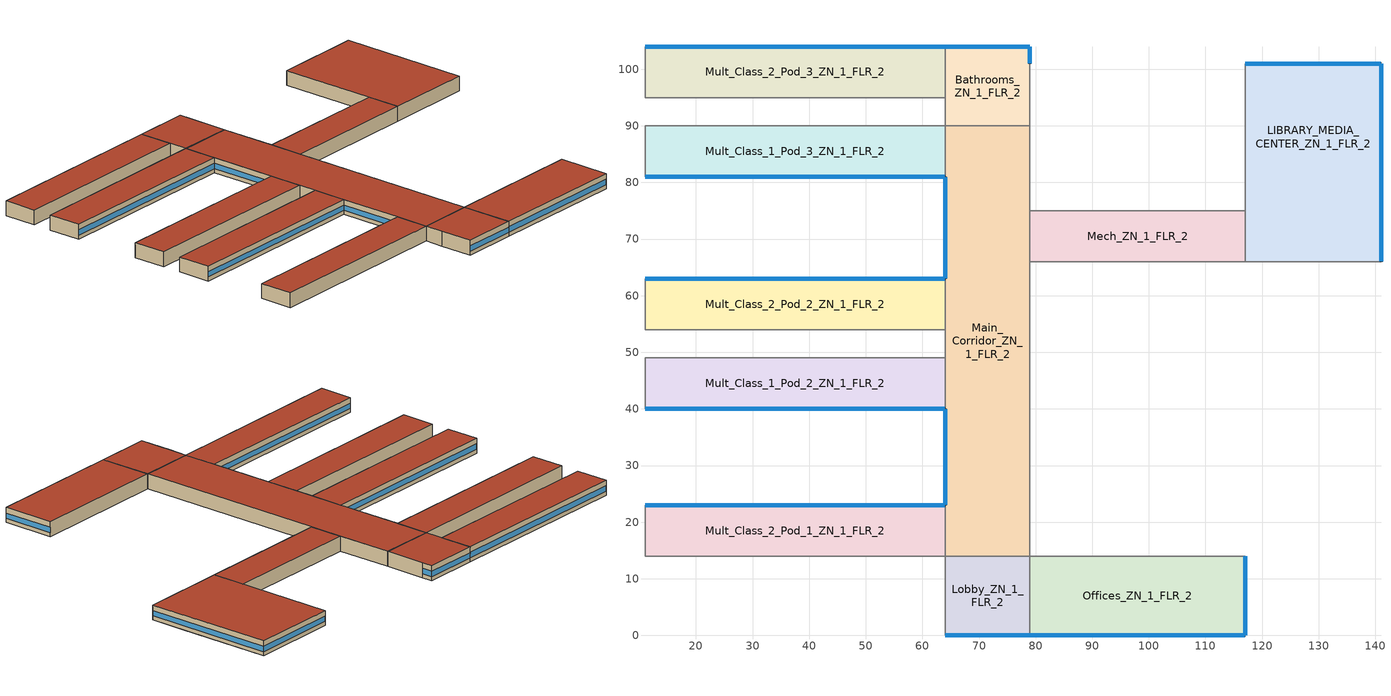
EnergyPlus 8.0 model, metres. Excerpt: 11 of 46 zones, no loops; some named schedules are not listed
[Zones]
Mult_Class_2_Pod_1_ZN_1_FLR_2
 floor to Mult_Class_2_Pod_1_ZN_1_FLR_1 (int_slab_floor): 11,23 64,23 64,14 11,14 z4
 wall outside (nonres_ext_wall): 64,23 11,23 z4:8
 wall to Corridor_Pod_1_ZN_1_FLR_2 (int_wall): 11,14 64,14 z4:8
 wall to Main_Corridor_ZN_1_FLR_2 (int_wall): 64,14 64,23 z4:8
 wall to Corner_Class_2_Pod_1_ZN_1_FLR_2 (int_wall): 11,23 11,14 z4:8
 window (Window_U_0.62_SHGC_0.39): 63.95,23 11.05,23 z5.1:6.5
 roof outside (nonres_roof): 11,14 64,14 64,23 11,23 z8
Mult_Class_1_Pod_2_ZN_1_FLR_2
 floor to Mult_Class_1_Pod_2_ZN_1_FLR_1 (int_slab_floor): 11,49 64,49 64,40 11,40 z4
 wall outside (nonres_ext_wall): 11,40 64,40 z4:8
 wall to Main_Corridor_ZN_1_FLR_2 (int_wall): 64,40 64,49 z4:8
 wall to Corridor_Pod_2_ZN_1_FLR_2 (int_wall): 64,49 11,49 z4:8
 wall to Corner_Class_1_Pod_2_ZN_1_FLR_2 (int_wall): 11,49 11,40 z4:8
 window (Window_U_0.62_SHGC_0.39): 11.05,40 63.95,40 z5.1:6.5
 roof outside (nonres_roof): 11,40 64,40 64,49 11,49 z8
Mult_Class_2_Pod_2_ZN_1_FLR_2
 floor to Mult_Class_2_Pod_2_ZN_1_FLR_1 (int_slab_floor): 11,63 64,63 64,54 11,54 z4
 wall outside (nonres_ext_wall): 64,63 11,63 z4:8
 wall to Corridor_Pod_2_ZN_1_FLR_2 (int_wall): 11,54 64,54 z4:8
 wall to Main_Corridor_ZN_1_FLR_2 (int_wall): 64,54 64,63 z4:8
 wall to Corner_Class_2_Pod_2_ZN_1_FLR_2 (int_wall): 11,63 11,54 z4:8
 window (Window_U_0.62_SHGC_0.39): 63.95,63 11.05,63 z5.1:6.5
 roof outside (nonres_roof): 11,54 64,54 64,63 11,63 z8
Mult_Class_1_Pod_3_ZN_1_FLR_2
 floor to Mult_Class_1_Pod_3_ZN_1_FLR_1 (int_slab_floor): 11,90 64,90 64,81 11,81 z4
 wall outside (nonres_ext_wall): 11,81 64,81 z4:8
 wall to Main_Corridor_ZN_1_FLR_2 (int_wall): 64,81 64,90 z4:8
 wall to Corridor_Pod_3_ZN_1_FLR_2 (int_wall): 64,90 11,90 z4:8
 wall to Corner_Class_1_Pod_3_ZN_1_FLR_2 (int_wall): 11,90 11,81 z4:8
 window (Window_U_0.62_SHGC_0.39): 11.05,81 63.95,81 z5.1:6.5
 roof outside (nonres_roof): 11,81 64,81 64,90 11,90 z8
Mult_Class_2_Pod_3_ZN_1_FLR_2
 floor to Mult_Class_2_Pod_3_ZN_1_FLR_1 (int_slab_floor): 11,104 64,104 64,95 11,95 z4
 wall outside (nonres_ext_wall): 64,104 11,104 z4:8
 wall to Corridor_Pod_3_ZN_1_FLR_2 (int_wall): 11,95 64,95 z4:8
 wall to Bathrooms_ZN_1_FLR_2 (int_wall): 64,95 64,104 z4:8
 wall to Corner_Class_2_Pod_3_ZN_1_FLR_2 (int_wall): 11,104 11,95 z4:8
 window (Window_U_0.62_SHGC_0.39): 63.95,104 11.05,104 z5.1:6.5
 roof outside (nonres_roof): 11,95 64,95 64,104 11,104 z8
Main_Corridor_ZN_1_FLR_2
 floor to Main_Corridor_ZN_1_FLR_1 (int_slab_floor): 64,90 79,90 79,14 64,14 z4
 wall outside (nonres_ext_wall): 64,81 64,63 / 64,40 64,23 z4:8
 wall to Lobby_ZN_1_FLR_2 (int_wall): 64,14 79,14 z4:8
 wall to Gym_ZN_1_FLR_1 (int_wall): 79,14 79,66 z4:8
 wall to Mech_ZN_1_FLR_2 (int_wall): 79,66 79,75 z4:8
 wall to Auditorium_ZN_1_FLR_1 (nonres_ext_wall): 79,75 79,90 z4:8
 wall to Bathrooms_ZN_1_FLR_2 (int_wall): 79,90 64,90 z4:8
 wall to Corridor_Pod_2_ZN_1_FLR_2 (int_wall): 64,54 64,49 z4:8
 window (Window_U_0.62_SHGC_0.39): 64,80.95 64,63.05 / 64,39.95 64,23.05 z5.1:6.51
 roof outside (nonres_roof): 64,14 79,14 79,90 64,90 z8
Lobby_ZN_1_FLR_2
 floor to Lobby_ZN_1_FLR_1 (int_slab_floor): 64,14 79,14 79,0 64,0 z4
 wall outside (nonres_ext_wall): 64,0 79,0 z4:8
 wall to Offices_ZN_1_FLR_2 (int_wall): 79,0 79,14 z4:8
 wall to Corridor_Pod_1_ZN_1_FLR_2 (int_wall): 64,14 64,9 z4:8
 wall to Mult_Class_1_Pod_1_ZN_1_FLR_2 (int_wall): 64,9 64,0 z4:8
 window (Window_U_0.62_SHGC_0.39): 64.05,0 78.95,0 z5.1:6.51
 roof outside (nonres_roof): 64,0 79,0 79,14 64,14 z8
Bathrooms_ZN_1_FLR_2
 floor to Bathrooms_ZN_1_FLR_1 (int_slab_floor): 64,104 79,104 79,90 64,90 z4
 wall outside (nonres_ext_wall): 79,101 79,104 64,104 z4:8
 wall to Auditorium_ZN_1_FLR_1 (nonres_ext_wall): 79,90 79,101 z4:8
 wall to Corridor_Pod_3_ZN_1_FLR_2 (int_wall): 64,95 64,90 z4:8
 window (Window_U_0.62_SHGC_0.39): 79,101.05 79,103.95 z5.1:6.55; 78.95,104 64.05,104 z5.1:6.51
 roof outside (nonres_roof): 64,90 79,90 79,104 64,104 z8
Offices_ZN_1_FLR_2
 floor to Offices_ZN_1_FLR_1 (int_slab_floor): 79,14 117,14 117,0 79,0 z4
 wall outside (nonres_ext_wall): 79,0 117,0 117,14 z4:8
 wall to Gym_ZN_1_FLR_1 (int_wall): 117,14 79,14 z4:8
 window (Window_U_0.62_SHGC_0.39): 79.05,0 116.95,0 z5.1:6.5; 117,0.05 117,13.95 z5.1:6.51
 roof outside (nonres_roof): 79,0 117,0 117,14 79,14 z8
LIBRARY_MEDIA_CENTER_ZN_1_FLR_2
 floor to Kitchen_ZN_1_FLR_1 (int_slab_floor): 117,75 141,75 141,66 117,66 z4
 floor to Cafeteria_ZN_1_FLR_1 (int_slab_floor): 117,101 141,101 141,75 117,75 z4
 wall outside (nonres_ext_wall): 141,66 141,101 117,101 z4:8
 wall to Aux_Gym_ZN_1_FLR_1 (int_wall): 117,66 141,66 z4:8
 wall to Mech_ZN_1_FLR_2 (int_wall): 117,75 117,66 z4:8
 wall to Auditorium_ZN_1_FLR_1 (int_wall): 117,101 117,75 z4:8
 window (Window_U_0.62_SHGC_0.39): 141,66.05 141,100.95 z5.1:6.5; 140.95,101 117.05,101 z5.1:6.51
 roof outside (nonres_roof): 117,66 141,66 141,101 117,101 z8
Mech_ZN_1_FLR_2
 floor to Mech_ZN_1_FLR_1 (int_slab_floor): 79,75 117,75 117,66 79,66 z4
 wall to Gym_ZN_1_FLR_1 (int_wall): 79,66 117,66 z4:8
 wall to Auditorium_ZN_1_FLR_1 (int_wall): 117,75 79,75 z4:8
 roof outside (nonres_roof): 79,66 117,66 117,75 79,75 z8
[Building]
Secondary School: North Axis {deg}=0; Terrain=City; Loads Convergence Tolerance Value=0.04; Temperature Convergence Tolerance Value {deltaC}=0.2; Solar Distribution=FullInteriorAndExterior; Maximum Number of Warmup Days=25; Minimum Number of Warmup Days=6
[Site:Location]
Site:Location=Rochester International Arpt_MN_USA Design_Conditions; Latitude {N+ S-}=43.9; Longitude {W- E+}=-92.5; Time Zone Relative to GMT {GMT+/-}=-6; Elevation {m}=398
[SizingPeriod:DesignDay] Day of Month=21; Dry-Bulb Temperature Range Modifier Type=DefaultMultipliers; Humidity Condition Type=Wetbulb; Barometric Pressure {Pa}=96634; Rain {Yes/No}=No; Snow on ground {Yes/No}=No; Daylight Savings Time Indicator=No
Name | Month | Day Type | Maximum Dry-Bulb Temperature {C} | Daily Dry-Bulb Temperature Range {C} | Wetbulb at Maximum Dry-Bulb {C} | Wind Speed {m/s} design conditions vs. traditional 6.71 m/s (15 mph) | Wind Direction {Degrees; N=0, S=180} | Solar Model Indicator | Clearness {0.0 to 1.1} | Wind Speed {m/s} design conditions vs. traditional 3.35 m/s (7mph) | ASHRAE Clear Sky Optical Depth for Beam Irradiance (taub) | ASHRAE Clear Sky Optical Depth for Diffuse Irradiance (taud)
Rochester International Arpt Ann Htg 99.6% Condns DB | 1 | WinterDesignDay | -26.2 | 0 | -26.2 | 5.7 | 310 | ASHRAEClearSky | 0
Rochester International Arpt Ann Clg .4% Condns DB=>MWB | 7 | SummerDesignDay | 31.2 | 10.6 | 23.1 |  | 200 | ASHRAETau |  | 6.7 | 0.404 | 2.226
[Site:GroundTemperature:BuildingSurface]
20.43, 20.4, 20.48, 20.58, 20.67, 22.95, 23.32, 23.39, 23.4, 21.07, 20.73, 20.54
[Site:WaterMainsTemperature]
Calculation Method=CORRELATION; Annual Average Outdoor Air Temperature {C}=6.375; Maximum Difference In Monthly Average Outdoor Air Temperatures {deltaC}=33.5
[Material:NoMass]
CP02 CARPET PAD: VeryRough, 0.21648, 0.9, 0.7, 0.8
Nonres_Roof_Insulation: MediumSmooth, 2.59864, 0.9, 0.7, 0.7
Nonres_Exterior_Wall_Insulation: MediumSmooth, 1.71283, 0.9, 0.7, 0.7
[Construction]
InteriorFurnishings: Std Wood 6inch
int_wall: G01 13mm gypsum board, G01 13mm gypsum board
int_slab_floor: 100mm Normalweight concrete floor, CP02 CARPET PAD
nonres_roof: F13 Built-up roofing, Nonres_Roof_Insulation, F08 Metal surface
nonres_ext_wall: F07 25mm stucco, G01 16mm gypsum board, Nonres_Exterior_Wall_Insulation, G01 16mm gypsum board
Window_U_0.62_SHGC_0.39: REF D CLEAR 6MM, AIR 6MM, CLEAR 6MM
[Material]
Name | Roughness | Thickness {m} | Conductivity {W/m-K} | Density {kg/m3} | Specific Heat {J/kg-K} | Thermal Absorptance | Solar Absorptance | Visible Absorptance | Absorptance:Thermal | Absorptance:Solar | Absorptance:Visible
Std Wood 6inch | MediumSmooth | 0.15 | 0.12 | 540 | 1210 | 0.9 | 0.7 | 0.7
F07 25mm stucco | Smooth | 0.0254 | 0.72 | 1856 | 840 | 0.9 | 0.7 | 0.7
F08 Metal surface | Smooth | 0.0008 | 45.28 | 7824 | 500
F13 Built-up roofing | Rough | 0.0095 | 0.16 | 1120 | 1460 |  |  |  | 0.9 | 0.77
G01 13mm gypsum board | Smooth | 0.0127 | 0.16 | 800 | 1090 |  |  |  | 0.9 | 0.7 | 0.5
G01 16mm gypsum board | MediumSmooth | 0.0159 | 0.16 | 800 | 1090
100mm Normalweight concrete floor | MediumRough | 0.1016 | 2.31 | 2322 | 832
[WindowMaterial:Glazing] Optical Data Type=SpectralAverage; Thickness {m}=0.006; Infrared Transmittance at Normal Incidence=0; Front Side Infrared Hemispherical Emissivity=0.84; Conductivity {W/m-K}=0.9
Name | Solar Transmittance at Normal Incidence | Front Side Solar Reflectance at Normal Incidence | Back Side Solar Reflectance at Normal Incidence | Visible Transmittance at Normal Incidence | Front Side Visible Reflectance at Normal Incidence | Back Side Visible Reflectance at Normal Incidence | Back Side Infrared Hemispherical Emissivity
CLEAR 6MM | 0.775 | 0.071 | 0.071 | 0.881 | 0.08 | 0.08 | 0.84
REF D CLEAR 6MM | 0.429 | 0.308 | 0.379 | 0.334 | 0.453 | 0.505 | 0.82
[WindowMaterial:Gas]
AIR 6MM: Gas Type=Air; Thickness {m}=0.0063
[Zone] Type=1; Multiplier=1; Ceiling Height {m}=4; Floor Area {m2}=autocalculate; Part of Total Floor Area=Yes
Name | Volume {m3}
Mult_Class_2_Pod_1_ZN_1_FLR_2; Mult_Class_1_Pod_2_ZN_1_FLR_2; Mult_Class_2_Pod_2_ZN_1_FLR_2; Mult_Class_1_Pod_3_ZN_1_FLR_2; Mult_Class_2_Pod_3_ZN_1_FLR_2 | 1908
Main_Corridor_ZN_1_FLR_2 | 4560
Lobby_ZN_1_FLR_2; Bathrooms_ZN_1_FLR_2 | 840
Offices_ZN_1_FLR_2 | 2128
LIBRARY_MEDIA_CENTER_ZN_1_FLR_2 | 3360
Mech_ZN_1_FLR_2 | 1368
[InternalMass] Construction=InteriorFurnishings
Name | Zone | Surface Area {m2}
Mult_Class_2_Pod_1_ZN_1_FLR_2_InternalMass_1 | Mult_Class_2_Pod_1_ZN_1_FLR_2 | 954
Mult_Class_1_Pod_2_ZN_1_FLR_2_InternalMass_1 | Mult_Class_1_Pod_2_ZN_1_FLR_2 | 954
Mult_Class_2_Pod_2_ZN_1_FLR_2_InternalMass_1 | Mult_Class_2_Pod_2_ZN_1_FLR_2 | 954
Mult_Class_1_Pod_3_ZN_1_FLR_2_InternalMass_1 | Mult_Class_1_Pod_3_ZN_1_FLR_2 | 954
Mult_Class_2_Pod_3_ZN_1_FLR_2_InternalMass_1 | Mult_Class_2_Pod_3_ZN_1_FLR_2 | 954
Main_Corridor_ZN_1_FLR_2_InternalMass_1 | Main_Corridor_ZN_1_FLR_2 | 2280
Lobby_ZN_1_FLR_2_InternalMass_1 | Lobby_ZN_1_FLR_2 | 420
Bathrooms_ZN_1_FLR_2_InternalMass_1 | Bathrooms_ZN_1_FLR_2 | 420
Offices_ZN_1_FLR_2_InternalMass_1 | Offices_ZN_1_FLR_2 | 1064
LIBRARY_MEDIA_CENTER_ZN_1_FLR_2_InternalMass_1 | LIBRARY_MEDIA_CENTER_ZN_1_FLR_2 | 1680
Mech_ZN_1_FLR_2_InternalMass_1 | Mech_ZN_1_FLR_2 | 684
[People] Fraction Radiant=0.3; Sensible Heat Fraction=AUTOCALCULATE; Activity Level Schedule=ACTIVITY_SCH; Enable ASHRAE 55 Comfort Warnings=No; Mean Radiant Temperature Calculation Type=ZoneAveraged; Work Efficiency Schedule=WORK_EFF_SCH; Clothing Insulation Schedule=CLOTHING_SCH; Air Velocity Schedule=AIR_VELO_SCH; Thermal Comfort Model 1 Type=FANGER
Name | Zone or ZoneList | Number of People Schedule | Number of People Calculation Method | Zone Floor Area per Person {m2/person}
Mult_Class_2_Pod_1_ZN_1_FLR_2 | Mult_Class_2_Pod_1_ZN_1_FLR_2 | BLDG_OCC_SCH | Area/Person | 2.654
Mult_Class_1_Pod_2_ZN_1_FLR_2 | Mult_Class_1_Pod_2_ZN_1_FLR_2 | BLDG_OCC_SCH | Area/Person | 2.654
Mult_Class_2_Pod_2_ZN_1_FLR_2 | Mult_Class_2_Pod_2_ZN_1_FLR_2 | BLDG_OCC_SCH | Area/Person | 2.654
Mult_Class_1_Pod_3_ZN_1_FLR_2 | Mult_Class_1_Pod_3_ZN_1_FLR_2 | BLDG_OCC_SCH_Extend | Area/Person | 2.654
Mult_Class_2_Pod_3_ZN_1_FLR_2 | Mult_Class_2_Pod_3_ZN_1_FLR_2 | BLDG_OCC_SCH_Extend | Area/Person | 2.654
Bathrooms_ZN_1_FLR_2 | Bathrooms_ZN_1_FLR_2 | BLDG_OCC_SCH | People
Offices_ZN_1_FLR_2 | Offices_ZN_1_FLR_2 | BLDG_OCC_SCH_Offices | Area/Person | 18.579
LIBRARY_MEDIA_CENTER_ZN_1_FLR_2 | LIBRARY_MEDIA_CENTER_ZN_1_FLR_2 | BLDG_OCC_SCH | Area/Person | 9.289
Mech_ZN_1_FLR_2 | Mech_ZN_1_FLR_2 | BLDG_OCC_SCH | People
[Lights] Design Level Calculation Method=Watts/Area; Return Air Fraction=0; Fraction Radiant=0.37; Fraction Visible=0.2; Fraction Replaceable=1; Return Air Fraction Calculated from Plenum Temperature=No
Name | Zone or ZoneList | Schedule | Watts per Zone Floor Area {W/m2}2}
Mult_Class_2_Pod_1_ZN_1_FLR_2_Lights | Mult_Class_2_Pod_1_ZN_1_FLR_2 | BLDG_LIGHT_CLASSROOM_SCH | 15.0695
Mult_Class_1_Pod_2_ZN_1_FLR_2_Lights | Mult_Class_1_Pod_2_ZN_1_FLR_2 | BLDG_LIGHT_CLASSROOM_SCH | 15.0695
Mult_Class_2_Pod_2_ZN_1_FLR_2_Lights | Mult_Class_2_Pod_2_ZN_1_FLR_2 | BLDG_LIGHT_CLASSROOM_SCH | 15.0695
Mult_Class_1_Pod_3_ZN_1_FLR_2_Lights | Mult_Class_1_Pod_3_ZN_1_FLR_2 | BLDG_LIGHT_CLASSROOM_SCH | 15.0695
Mult_Class_2_Pod_3_ZN_1_FLR_2_Lights | Mult_Class_2_Pod_3_ZN_1_FLR_2 | BLDG_LIGHT_CLASSROOM_SCH | 15.0695
Main_Corridor_ZN_1_FLR_2_Lights | Main_Corridor_ZN_1_FLR_2 | BLDG_LIGHT_CORRIDOR_SCH | 5.38196
Lobby_ZN_1_FLR_2_Lights | Lobby_ZN_1_FLR_2 | BLDG_LIGHT_LOBBYFLR1_SCH | 13.9931
Bathrooms_ZN_1_FLR_2_Lights | Bathrooms_ZN_1_FLR_2 | BLDG_LIGHT_BATH_SCH | 9.68752
Offices_ZN_1_FLR_2_Lights | Offices_ZN_1_FLR_2 | BLDG_LIGHT_OFFICE_SCH | 11.8403
LIBRARY_MEDIA_CENTER_ZN_1_FLR_2_Lights | LIBRARY_MEDIA_CENTER_ZN_1_FLR_2 | BLDG_LIGHT_LIBRARY_SCH | 13.9931
Mech_ZN_1_FLR_2_Lights | Mech_ZN_1_FLR_2 | BLDG_LIGHT_SCH | 16.1459
[ElectricEquipment] Schedule=BLDG_EQUIP_SCH; Design Level Calculation Method=EquipmentLevel; Fraction Latent=0; Fraction Radiant=0.5; Fraction Lost=0
Name | Zone or ZoneList | Design Level {W}
Mult_Class_2_Pod_1_ZN_1_FLR_2_PlugMisc_Equip | Mult_Class_2_Pod_1_ZN_1_FLR_2 | 4770
Mult_Class_1_Pod_2_ZN_1_FLR_2_PlugMisc_Equip | Mult_Class_1_Pod_2_ZN_1_FLR_2 | 4770
Mult_Class_2_Pod_2_ZN_1_FLR_2_PlugMisc_Equip | Mult_Class_2_Pod_2_ZN_1_FLR_2 | 4770
Mult_Class_1_Pod_3_ZN_1_FLR_2_PlugMisc_Equip | Mult_Class_1_Pod_3_ZN_1_FLR_2 | 9540
Mult_Class_2_Pod_3_ZN_1_FLR_2_PlugMisc_Equip | Mult_Class_2_Pod_3_ZN_1_FLR_2 | 9540
Main_Corridor_ZN_1_FLR_2_PlugMisc_Equip | Main_Corridor_ZN_1_FLR_2 | 4560
Lobby_ZN_1_FLR_2_PlugMisc_Equip | Lobby_ZN_1_FLR_2 | 840
Bathrooms_ZN_1_FLR_2_PlugMisc_Equip | Bathrooms_ZN_1_FLR_2 | 840
Offices_ZN_1_FLR_2_PlugMisc_Equip | Offices_ZN_1_FLR_2 | 5745.6
LIBRARY_MEDIA_CENTER_ZN_1_FLR_2_PlugMisc_Equip | LIBRARY_MEDIA_CENTER_ZN_1_FLR_2 | 8400
Mech_ZN_1_FLR_2_PlugMisc_Equip | Mech_ZN_1_FLR_2 | 1368
[ZoneInfiltration:DesignFlowRate] Schedule=INFIL_SCH_PNNL; Design Flow Rate Calculation Method=Flow/ExteriorArea; Constant Term Coefficient=0; Temperature Term Coefficient=0; Velocity Term Coefficient=0.224; Velocity Squared Term Coefficient=0
Name | Zone or ZoneList | Flow per Exterior Surface Area {m3/s-m2}
Mult_Class_2_Pod_1_ZN_1_FLR_2_Infiltration | Mult_Class_2_Pod_1_ZN_1_FLR_2 | 0.000315431
Mult_Class_1_Pod_2_ZN_1_FLR_2_Infiltration | Mult_Class_1_Pod_2_ZN_1_FLR_2 | 0.000315431
Mult_Class_2_Pod_2_ZN_1_FLR_2_Infiltration | Mult_Class_2_Pod_2_ZN_1_FLR_2 | 0.000315431
Mult_Class_1_Pod_3_ZN_1_FLR_2_Infiltration | Mult_Class_1_Pod_3_ZN_1_FLR_2 | 0.000315431
Mult_Class_2_Pod_3_ZN_1_FLR_2_Infiltration | Mult_Class_2_Pod_3_ZN_1_FLR_2 | 0.000315431
Main_Corridor_ZN_1_FLR_2_Infiltration | Main_Corridor_ZN_1_FLR_2 | 0.000152595
Lobby_ZN_1_FLR_2_Infiltration | Lobby_ZN_1_FLR_2 | 0.000227356
Bathrooms_ZN_1_FLR_2_Infiltration | Bathrooms_ZN_1_FLR_2 | 0.00036459
Offices_ZN_1_FLR_2_Infiltration | Offices_ZN_1_FLR_2 | 0.00028778
LIBRARY_MEDIA_CENTER_ZN_1_FLR_2_Infiltration | LIBRARY_MEDIA_CENTER_ZN_1_FLR_2 | 0.000224284
Mech_ZN_1_FLR_2_Infiltration | Mech_ZN_1_FLR_2 | 0
[Exterior:Lights]
Exterior_Lights: Schedule=Exterior_Lgt_ALWAYS_ON; Design Level {W}=13795.3; Control Option=AstronomicalClock
[EnergyManagementSystem:Program]
PSZ2_6_Fan_Control: IF PSZ2_6_Number_of_Stages == 1; Return; ENDIF; IF PSZ2_6_HeatingRTF > 0; SET PSZ2_6_Heating = PSZ2_6_HeatingRTF; SET PSZ2_6_Ven = 1 - PSZ2_6_HeatingRTF; SET PSZ2_6_Eco = 0; SET PSZ2_6_Stage1 = 0; SET PSZ2_6_Stage2 = 0; ELSE; SET PSZ2_6_Heating = 0; SET PSZ2_6_EcoSpeed = PSZ2_6_VenSpeed; IF PSZ2_6_SpeedRatio == 0; IF PSZ2_6_RTF > 0; SET PSZ2_6_Stage1 = PSZ2_6_RTF; SET PSZ2_6_Stage2 = 0; SET PSZ2_6_Ven = 1-PSZ2_6_RTF; SET PSZ2_6_Eco = 0; IF PSZ2_6_OAFlowMass > (PSZ2_6_OADesignMass * PSZ2_6_OASch); SET PSZ2_6_Stage1Speed = 1.0; ENDIF; ELSE; SET PSZ2_6_Stage1 = 0; SET PSZ2_6_Stage2 = 0; IF PSZ2_6_OAFlowMass > (PSZ2_6_OADesignMass * PSZ2_6_OASch); SET PSZ2_6_Eco = 1.0; SET PSZ2_6_Ven = 0; SET PSZ2_6_Exp_DAT = PSZ2_6_DAT_Rqd - (1-PSZ2_6_VenSpeed) * AUX_GYM_ZN_1_FLR_1_Temp; SET PSZ2_6_Exp_DAT = PSZ2_6_Exp_DAT/PSZ2_6_VenSpeed; IF OAT_F > PSZ2_6_Exp_DAT; SET PSZ2_6_EcoSpeed = PSZ2_6_Stage2Speed; ENDIF; ELSE; SET PSZ2_6_Eco = 0; SET PSZ2_6_Ven = 1.0; ENDIF; ENDIF; ELSE; SET PSZ2_6_Stage1 = 1- PSZ2_6_SpeedRatio; SET PSZ2_6_Stage2 = PSZ2_6_SpeedRatio; SET PSZ2_6_Ven = 0; SET PSZ2_6_Eco = 0; IF PSZ2_6_OAFlowMass > (PSZ2_6_OADesignMass * PSZ2_6_OASch); SET PSZ2_6_Stage1Speed = 1.0; ENDIF; ENDIF; ENDIF; SET PSZ2_6_FPR = PSZ2_6_Ven * (PSZ2_6_VenSpeed ^ PSZ2_6_FanPwrExponent); SET PSZ2_6_FPR = PSZ2_6_FPR + PSZ2_6_Eco * (PSZ2_6_EcoSpeed ^ PSZ2_6_FanPwrExponent); SET PSZ2_6_FPR_1 = PSZ2_6_Stage1 * (PSZ2_6_Stage1Speed ^ PSZ2_6_FanPwrExponent); SET PSZ2_6_FPR = PSZ2_6_FPR + PSZ2_6_FPR_1; SET PSZ2_6_FPR_2 = PSZ2_6_Stage2 * (PSZ2_6_Stage2Speed ^ PSZ2_6_FanPwrExponent); SET PSZ2_6_FPR = PSZ2_6_FPR + PSZ2_6_FPR_2; SET PSZ2_6_FPR_3 = PSZ2_6_Heating * (PSZ2_6_HeatSpeed ^ PSZ2_6_FanPwrExponent); SET PSZ2_6_FanPwrRatio = PSZ2_6_FPR +  PSZ2_6_FPR_3; SET PSZ2_6_Fan_Pressure = PSZ2_6_Fan_DesignPressure * PSZ2_6_FanPwrRatio
PSZ2_6_Set_Number_of_Stages: SET PSZ2_6_Number_of_Stages =  1
